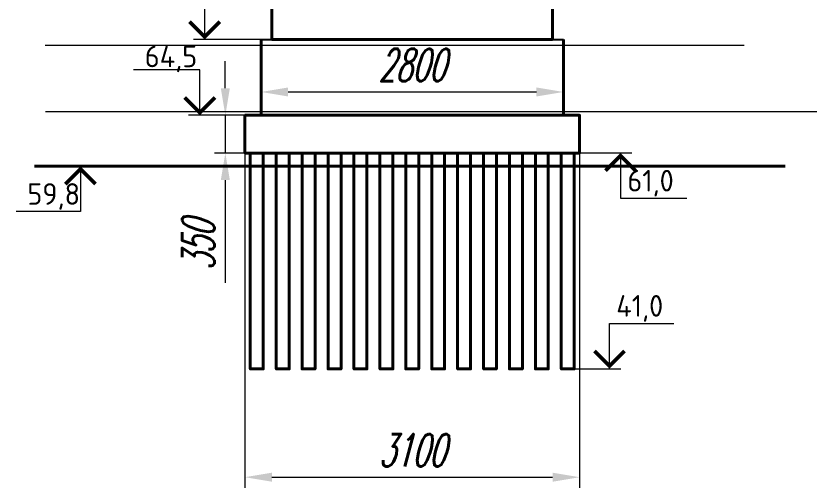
# Model space of a CAD drawing. Header units: millimetres. Extents: x 82 to 1107, y 39 to 638.
# Drawn here: x 1023.6 to 1097.7, y 407.7 to 451.4 of the extents above; entities that cross this region are included whole.
import ezdxf

# ---------------------------------------------------------------- set-up
doc = ezdxf.new("R2010")
doc.units = ezdxf.units.MM
for name, color, linetype, lineweight in [('2', 7, 'Continuous', 15), ('dim', 4, 'Continuous', 25), ('elevation', 250, 'Continuous', 40)]:
    doc.layers.add(name, color=color, linetype=linetype, lineweight=lineweight)
doc.layers.add('water level', color=7, linetype='Continuous', lineweight=9, true_color=0x2099df)
doc.styles.add('GOST-2.304_Type-B', font='')
doc.styles.add('text-razm', font='simplex.shx', dxfattribs={"width": 0.6, "oblique": 15})
doc.styles.get('GOST-2.304_Type-B').set_extended_font_data('GOST Common')
doc.dimstyles.new('razm-001', dxfattribs={"dimtxt": 3, "dimasz": 2.5, "dimexe": 1, "dimexo": 0, "dimgap": 1, "dimtad": 1, "dimdec": 0, "dimlfac": 100, "dimzin": 1, "dimtxsty": 'text-razm', "dimcen": 2.5, "dimclrd": 256, "dimclre": 256, "dimclrt": 7, "dimaunit": 1, "dimadec": 0, "dimazin": 2, "dimtfac": 1, "dimtdec": 0, "dimtmove": 0, "dimatfit": 3, "dimfxl": 1, "dimlwd": 20, "dimlwe": 20, "dimarcsym": 0})

# ---------------------------------------------------------------- blocks, each defined once
blk = doc.blocks.new('*D55')
at = {"layer": 'Defpoints', "color": 0, "transparency": 16777216}
for p in [(1044.754, 440.496), (1075.754, 439.94), (1075.754, 408.707)]:
    blk.add_point(p, dxfattribs=at)
at = {"layer": 'dim', "lineweight": 20, "transparency": 16777216}
for p, q in [((1044.754, 440.496), (1044.754, 407.707)), ((1075.754, 439.94), (1075.754, 407.707)), ((1047.254, 408.707), (1073.254, 408.707))]:
    blk.add_line(p, q, dxfattribs=at)
at = {"layer": 'dim', "transparency": 16777216}
for points in [[(1047.254, 409.124), (1047.254, 408.29), (1044.754, 408.707)], [(1073.254, 409.124), (1073.254, 408.29), (1075.754, 408.707)]]:
    blk.add_solid(points, dxfattribs=at)
at = {"layer": 'dim', "color": 7, "transparency": 16777216, "insert": (1060.254, 411.207), "char_height": 3, "attachment_point": 5, "style": 'text-razm'}
blk.add_mtext('3100', dxfattribs=at)
blk = doc.blocks.new('*D57')
at = {"layer": 'Defpoints', "color": 0, "transparency": 16777216}
for p in [(1046.254, 448.537), (1074.254, 448.537), (1074.254, 444.404)]:
    blk.add_point(p, dxfattribs=at)
at = {"layer": 'dim', "lineweight": 20, "transparency": 16777216}
for p, q in [((1046.254, 448.537), (1046.254, 443.404)), ((1074.254, 448.537), (1074.254, 443.404)), ((1048.754, 444.404), (1071.754, 444.404))]:
    blk.add_line(p, q, dxfattribs=at)
at = {"layer": 'dim', "transparency": 16777216}
for points in [[(1048.754, 444.821), (1048.754, 443.988), (1046.254, 444.404)], [(1071.754, 444.821), (1071.754, 443.988), (1074.254, 444.404)]]:
    blk.add_solid(points, dxfattribs=at)
at = {"layer": 'dim', "color": 7, "transparency": 16777216, "insert": (1060.254, 446.904), "char_height": 3, "attachment_point": 5, "style": 'text-razm'}
blk.add_mtext('2800', dxfattribs=at)
blk = doc.blocks.new('*D59')
at = {"layer": 'Defpoints', "color": 0, "transparency": 16777216}
for p in [(1049.478, 442.246), (1042.94, 438.746), (1049.478, 438.746)]:
    blk.add_point(p, dxfattribs=at)
at = {"layer": 'dim', "lineweight": 20, "transparency": 16777216}
for p, q in [((1042.94, 444.746), (1042.94, 447.246)), ((1049.478, 442.246), (1041.94, 442.246)), ((1042.94, 442.246), (1042.94, 438.746)), ((1049.478, 438.746), (1041.94, 438.746)), ((1042.94, 436.246), (1042.94, 426.706))]:
    blk.add_line(p, q, dxfattribs=at)
at = {"layer": 'dim', "transparency": 16777216}
for points in [[(1042.523, 444.746), (1043.357, 444.746), (1042.94, 442.246)], [(1042.523, 436.246), (1043.357, 436.246), (1042.94, 438.746)]]:
    blk.add_solid(points, dxfattribs=at)
at = {"layer": 'dim', "color": 7, "transparency": 16777216, "insert": (1040.44, 430.226), "char_height": 3, "attachment_point": 5, "rotation": 90, "style": 'text-razm'}
blk.add_mtext('350', dxfattribs=at)

msp = doc.modelspace()

# ---------------------------------------------------------------- linework, layer by layer
at = {"layer": '2', "linetype": 'Continuous'}
for p, q in [((1041.028, 449.267), (1041.028, 453.467)), ((1046.254, 449.267), (1039.978, 449.267)), ((1040.573, 446.446), (1034.431, 446.446)), ((1040.573, 442.246), (1040.573, 446.446)), ((1044.754, 442.246), (1039.523, 442.246)), ((1075.559, 438.753), (1080.595, 438.753)), ((1079.545, 438.753), (1079.545, 434.553)), ((1029.523, 437.522), (1029.523, 433.322)), ((1079.545, 434.553), (1085.688, 434.553)), ((1029.523, 433.322), (1023.555, 433.322)), ((1078.515, 418.753), (1078.515, 422.953)), ((1078.515, 422.953), (1084.482, 422.953)), ((1075.253, 418.753), (1079.565, 418.753))]:
    msp.add_line(p, q, dxfattribs=at)
for points in [[(1042.428, 450.914, 0.35, 0.35, 0), (1041.028, 449.514, 0.35, 0.35, 0), (1039.628, 450.914, 0.35, 0.35, 0)], [(1041.973, 443.894, 0.35, 0.35, 0), (1040.573, 442.494, 0.35, 0.35, 0), (1039.173, 443.894, 0.35, 0.35, 0)], [(1078.145, 437.106, 0.35, 0.35, 0), (1079.545, 438.506, 0.35, 0.35, 0), (1080.945, 437.106, 0.35, 0.35, 0)], [(1030.923, 435.875, 0.35, 0.35, 0), (1029.523, 437.275, 0.35, 0.35, 0), (1028.123, 435.875, 0.35, 0.35, 0)], [(1077.115, 420.401, 0.35, 0.35, 0), (1078.515, 419.001, 0.35, 0.35, 0), (1079.915, 420.401, 0.35, 0.35, 0)]]:
    msp.add_lwpolyline(points, format="xyseb", dxfattribs=at)
at = {"layer": 'dim'}
for p, q in [((1046.254, 449.267), (1047.254, 449.267)), ((1073.254, 449.267), (1074.254, 449.267))]:
    msp.add_line(p, q, dxfattribs=at)
at = {"layer": 'elevation'}
for p, q in [((1047.254, 455.425), (1047.254, 449.267)), ((1073.254, 455.425), (1073.254, 449.267)), ((1046.254, 449.267), (1046.254, 442.246)), ((1047.254, 449.267), (1073.254, 449.267)), ((1074.254, 449.267), (1074.254, 442.246)), ((1025.263, 437.522), (1094.774, 437.522))]:
    msp.add_line(p, q, dxfattribs=at)
for points in [[(1044.754, 442.246), (1075.754, 442.246), (1075.754, 438.746), (1044.754, 438.746)], [(1045.254, 438.746), (1045.254, 418.746), (1046.453, 418.746), (1046.453, 438.746)], [(1047.654, 438.746), (1047.654, 418.746), (1048.853, 418.746), (1048.853, 438.746)], [(1050.054, 438.746), (1050.054, 418.746), (1051.253, 418.746), (1051.253, 438.746)], [(1052.454, 438.746), (1052.454, 418.746), (1053.653, 418.746), (1053.653, 438.746)], [(1054.854, 438.746), (1054.854, 418.746), (1056.053, 418.746), (1056.053, 438.746)], [(1057.254, 438.746), (1057.254, 418.746), (1058.453, 418.746), (1058.453, 438.746)], [(1059.654, 438.746), (1059.654, 418.746), (1060.853, 418.746), (1060.853, 438.746)], [(1062.054, 438.746), (1062.054, 418.746), (1063.253, 418.746), (1063.253, 438.746)], [(1064.454, 438.746), (1064.454, 418.746), (1065.653, 418.746), (1065.653, 438.746)], [(1066.854, 438.746), (1066.854, 418.746), (1068.053, 418.746), (1068.053, 438.746)], [(1069.254, 438.746), (1069.254, 418.746), (1070.453, 418.746), (1070.453, 438.746)], [(1071.654, 438.746), (1071.654, 418.746), (1072.853, 418.746), (1072.853, 438.746)], [(1074.054, 438.746), (1074.054, 418.746), (1075.253, 418.746), (1075.253, 438.746)]]:
    msp.add_lwpolyline(points, close=True, dxfattribs=at)
at = {"layer": 'water level'}
for p, q in [((1026.244, 448.746), (1090.979, 448.746)), ((1026.293, 442.604), (1097.734, 442.604))]:
    msp.add_line(p, q, dxfattribs=at)

# ---------------------------------------------------------------- texts
at = {"layer": '2', "linetype": 'Continuous', "style": 'GOST-2.304_Type-B'}
for s, p in [('64,5', (1035.481, 446.7)), ('61,0', (1080.175, 435.183)), ('59,8', (1024.605, 433.952)), ('41,0', (1079.145, 423.583))]:
    msp.add_text(s, height=2, dxfattribs=at).set_placement(p)

# ---------------------------------------------------------------- dimensions: what is measured, and where the dimension line sits
at = {"layer": 'dim'}
dim = msp.add_linear_dim(base=(1074.254, 444.404), p1=(1046.254, 448.537), p2=(1074.254, 448.537), dimstyle='razm-001', override={"dimrnd": 5}, dxfattribs=at)
dim.commit()
dim.dimension.update_dxf_attribs({"geometry": '*D57', "text_midpoint": (1060.254, 444.404), "dimtype": 160})
dim = msp.add_linear_dim(base=(1042.94, 438.746), p1=(1049.478, 442.246), p2=(1049.478, 438.746), angle=90, dimstyle='razm-001', override={"dimrnd": 5}, dxfattribs=at)
dim.commit()
dim.dimension.update_dxf_attribs({"geometry": '*D59', "text_midpoint": (1040.44, 430.226)})
dim = msp.add_linear_dim(base=(1075.754, 408.707), p1=(1044.754, 440.496), p2=(1075.754, 439.94), dimstyle='razm-001', override={"dimrnd": 5}, dxfattribs=at)
dim.commit()
dim.dimension.update_dxf_attribs({"geometry": '*D55', "text_midpoint": (1060.254, 411.207)})

doc.saveas('drawing.dxf')
